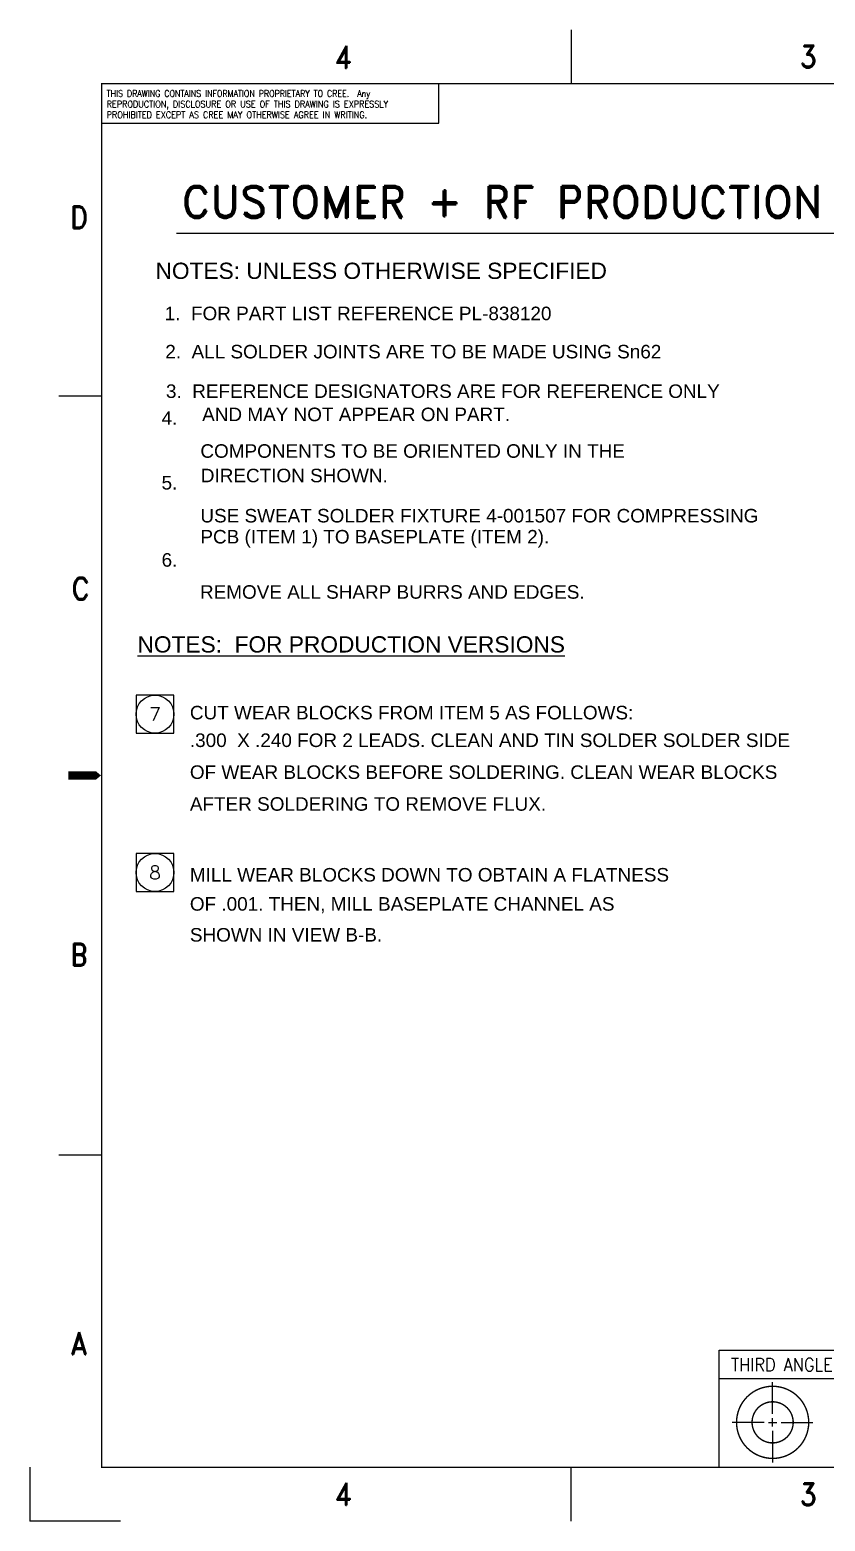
# Model space of a CAD drawing. Header units: inches. Extents: x 10.9 to 26.7, y -6.2 to 5.6.
# Drawn here: x 10.89 to 13.83, y 0.09 to 5.6 of the extents above; entities that cross this region are included whole.
import ezdxf
from ezdxf.enums import TextEntityAlignment as Align

# ---------------------------------------------------------------- set-up
doc = ezdxf.new("R2010")
doc.units = ezdxf.units.IN
doc.header["$MEASUREMENT"] = 0
doc.layers.add('BORDER', color=9, linetype='Continuous')
doc.layers.add('TEXT', color=7, linetype='Continuous')
doc.layers.add('DIM', color=1, linetype='Continuous', plot=False)
doc.styles.add('DATE', font='ROMANS.SHX', dxfattribs={"width": 0.55})
doc.styles.add('NAME', font='ROMANS.shx', dxfattribs={"width": 0.6})
doc.styles.add('ROMAND', font='romand.shx')
doc.styles.add('ROMANS', font='romans.shx')
doc.styles.get("Standard").update_dxf_attribs({"font": 'ARIALUNI.TTF', "height": 0.025})

# ---------------------------------------------------------------- blocks, each defined once
blk = doc.blocks.new('block_template(1)_2000')
at = {"layer": 'BORDER'}
for p, q in [((-2.03722, -0.12402), (-2.03722, -0.14854)), ((-2.09738, -0.1665), (-2.09738, -0.14854)), ((-2.25091, -0.1665), (-2.09738, -0.1665)), ((-2.2704, -0.29068), (-2.25091, -0.29068)), ((-2.25091, -0.63661), (-2.2704, -0.63661)), ((-1.9455, -0.75442), (-1.9455, -0.73991)), ((-1.94934, -0.75826), (-1.96385, -0.75826)), ((-1.94742, -0.75826), (-1.94358, -0.75826)), ((-1.9455, -0.76018), (-1.9455, -0.75634)), ((-1.94166, -0.75826), (-1.92715, -0.75826)), ((-1.9455, -0.7621), (-1.9455, -0.77661)), ((-2.03722, -0.80327), (-2.03722, -0.77875))]:
    blk.add_line(p, q, dxfattribs=at)
for points, const_width in [([(-1.3951, -0.14854), (-2.25091, -0.14854), (-2.25091, -0.77875), (-1.3951, -0.77875)], 0.00061), ([(-1.9455, -0.74183), (-1.94711, -0.74191), (-1.94871, -0.74215), (-1.95027, -0.74254), (-1.95179, -0.74308), (-1.95324, -0.74377), (-1.95463, -0.7446), (-1.95592, -0.74556), (-1.95712, -0.74664), (-1.9582, -0.74784), (-1.95916, -0.74913), (-1.95999, -0.75052), (-1.96068, -0.75197), (-1.96122, -0.75349), (-1.96161, -0.75506), (-1.96185, -0.75665), (-1.96193, -0.75826), (-1.96185, -0.75987), (-1.96161, -0.76147), (-1.96122, -0.76303), (-1.96068, -0.76455), (-1.95999, -0.76601), (-1.95916, -0.76739), (-1.9582, -0.76868), (-1.95712, -0.76988), (-1.95592, -0.77096), (-1.95463, -0.77192), (-1.95324, -0.77275), (-1.95179, -0.77344), (-1.95027, -0.77398), (-1.94871, -0.77437), (-1.94711, -0.77461), (-1.9455, -0.77469), (-1.94389, -0.77461), (-1.9423, -0.77437), (-1.94073, -0.77398), (-1.93921, -0.77344), (-1.93776, -0.77275), (-1.93637, -0.77192), (-1.93508, -0.77096), (-1.93388, -0.76988), (-1.9328, -0.76868), (-1.93184, -0.76739), (-1.93101, -0.76601), (-1.93032, -0.76455), (-1.92978, -0.76303), (-1.92939, -0.76147), (-1.92915, -0.75987), (-1.92907, -0.75826), (-1.92915, -0.75665), (-1.92939, -0.75506), (-1.92978, -0.75349), (-1.93032, -0.75197), (-1.93101, -0.75052), (-1.93184, -0.74913), (-1.9328, -0.74784), (-1.93388, -0.74664), (-1.93508, -0.74556), (-1.93637, -0.7446), (-1.93776, -0.74377), (-1.93921, -0.74308), (-1.94073, -0.74254), (-1.9423, -0.74215), (-1.94389, -0.74191)], 0.00064), ([(-1.9455, -0.7489), (-1.94642, -0.74894), (-1.94733, -0.74908), (-1.94822, -0.7493), (-1.94908, -0.74961), (-1.94991, -0.75), (-1.9507, -0.75048), (-1.95144, -0.75102), (-1.95212, -0.75164), (-1.95274, -0.75232), (-1.95328, -0.75306), (-1.95376, -0.75385), (-1.95415, -0.75468), (-1.95446, -0.75554), (-1.95468, -0.75644), (-1.95482, -0.75734), (-1.95486, -0.75826), (-1.95482, -0.75918), (-1.95468, -0.76009), (-1.95446, -0.76098), (-1.95415, -0.76184), (-1.95376, -0.76267), (-1.95328, -0.76346), (-1.95274, -0.7642), (-1.95212, -0.76488), (-1.95144, -0.7655), (-1.9507, -0.76605), (-1.94991, -0.76652), (-1.94908, -0.76691), (-1.94822, -0.76722), (-1.94733, -0.76744), (-1.94642, -0.76758), (-1.9455, -0.76762), (-1.94458, -0.76758), (-1.94367, -0.76744), (-1.94278, -0.76722), (-1.94192, -0.76691), (-1.94109, -0.76652), (-1.9403, -0.76605), (-1.93956, -0.7655), (-1.93888, -0.76488), (-1.93826, -0.7642), (-1.93772, -0.76346), (-1.93724, -0.76267), (-1.93685, -0.76184), (-1.93654, -0.76098), (-1.93632, -0.76009), (-1.93618, -0.75918), (-1.93614, -0.75826), (-1.93618, -0.75734), (-1.93632, -0.75644), (-1.93654, -0.75554), (-1.93685, -0.75468), (-1.93724, -0.75385), (-1.93772, -0.75306), (-1.93826, -0.75232), (-1.93888, -0.75164), (-1.93956, -0.75102), (-1.9403, -0.75048), (-1.94109, -0.75), (-1.94192, -0.74961), (-1.94278, -0.7493), (-1.94367, -0.74908), (-1.94458, -0.74894)], 0.00064)]:
    blk.add_lwpolyline(points, close=True, dxfattribs=dict(at, const_width=const_width))
blk.add_lwpolyline([(-2.25125, -0.46364, 0, 0.0127, 0), (-2.25886, -0.46364, 0.00383, 0.00383, 0), (-2.26607, -0.46364, 0.00383, 0.00383, 0)], format="xyseb", dxfattribs=at)
at = {"layer": 'BORDER', "const_width": 0.00064}
for points in [[(-1.96989, -0.72528), (-1.96989, -0.77875)], [(-1.85378, -0.72545), (-1.96989, -0.72545)], [(-1.85378, -0.73832), (-1.96989, -0.73832)], [(-1.96989, -0.77875), (-1.85378, -0.77875)]]:
    blk.add_lwpolyline(points, dxfattribs=at)
at = {"layer": 'DEFPOINTS'}
for p in [(-2.28362, -0.77875), (-2.2423, -0.80327)]:
    blk.add_line(p, (-2.28362, -0.80327), dxfattribs=at)
at = {"layer": 'BORDER', "style": 'ROMAND'}
for s, height, width, p in [('4', 0.01017, 0.9, (-2.14495, -0.14153)), ('3', 0.01017, 0.9, (-1.93315, -0.14129)), ('THIS DRAWING CONTAINS INFORMATION PROPRIETARY TO CREE.  Any ', 0.0029847, 0.88, (-2.24865, -0.15453)), ('REPRODUCTION, DISCLOSURE OR USE OF THIS DRAWING IS EXPRESSLY', 0.0029847, 0.9, (-2.24865, -0.15936)), ('PROHIBITED EXCEPT AS CREE MAY OTHERWISE AGREE IN WRITING.', 0.0029847, 0.9, (-2.24865, -0.1642)), ('D', 0.01017, 0.9, (-2.26528, -0.21452)), ('C', 0.01017, 0.9, (-2.26464, -0.38362)), ('B', 0.01017, 0.9, (-2.26515, -0.55038)), ('A', 0.01017, 0.9, (-2.26515, -0.72735)), ('THIRD ANGLE PROJECTION', 0.0059694, 0.9, (-1.96442, -0.73498)), ('4', 0.01017, 0.9, (-2.14495, -0.79594)), ('3', 0.01017, 0.9, (-1.93315, -0.79616))]:
    blk.add_text(s, height=height, dxfattribs=dict(at, width=width)).set_placement(p)
at = {"layer": 'TEXT'}
for tag, height, style, p in [('REVBL', 0.00533, 'ROMANS', (-1.66436, -0.17826)), ('SFINISH', 0.00269, 'ROMANS', (-1.67501, -0.71093)), ('TITLE1', 0.00665, 'ROMAND', (-1.48586, -0.73643)), ('TITLE2', 0.00665, 'ROMAND', (-1.48586, -0.74709)), ('REV.', 0.00665, 'ROMAND', (-1.40325, -0.76575))]:
    blk.add_attdef(tag, text='', height=height, dxfattribs=dict(at, style=style)).set_placement(p, align=Align.CENTER)
for tag, p, height, style in [('DESCRIPTION', (-1.65103, -0.17826), 0.00533, 'ROMANS'), ('FTOL', (-1.73917, -0.72575), 0.00269, 'ROMANS'), ('DTOL2', (-1.70083, -0.72575), 0.00269, 'ROMANS'), ('ATOL', (-1.67755, -0.72575), 0.00269, 'ROMANS'), ('DTOL3', (-1.70083, -0.72989), 0.00269, 'ROMANS'), ('DRWNO', (-1.48566, -0.76575), 0.00665, 'ROMAND'), ('SCALE', (-1.53667, -0.77549), 0.00426, 'ROMANS'), ('SHTNO', (-1.44224, -0.77562), 0.00426, 'ROMANS')]:
    blk.add_attdef(tag, p, '', height=height, dxfattribs=dict(at, style=style))
for tag, p, style, width in [('DWNBY', (-1.65587, -0.73568), 'NAME', 0.6), ('DDATE', (-1.60794, -0.73568), 'DATE', 0.55), ('CHKBY', (-1.65587, -0.74619), 'NAME', 0.6), ('CDATE', (-1.60794, -0.74619), 'DATE', 0.55), ('ENGBY', (-1.65587, -0.7567), 'NAME', 0.6), ('EDATE', (-1.60794, -0.7567), 'DATE', 0.55), ('QABY', (-1.65587, -0.76721), 'NAME', 0.6), ('QDATE', (-1.60794, -0.76721), 'DATE', 0.55), ('MFGBY', (-1.65587, -0.77772), 'NAME', 0.6), ('MDATE', (-1.60794, -0.77772), 'DATE', 0.55)]:
    blk.add_attdef(tag, p, '', height=0.00533, dxfattribs=dict(at, style=style, width=width))
blk = doc.blocks.new('NOTESYM')
blk.add_lwpolyline([(-0.175, 0.175), (-0.175, -0.175), (0.175, -0.175), (0.175, 0.175)], close=True)
blk.add_circle((0, 0), 0.175)
at = {"style": 'ROMANS'}
blk.add_attdef('NUM', text='', height=0.125, dxfattribs=at).set_placement((0, 0), align=Align.MIDDLE)

msp = doc.modelspace()

# ---------------------------------------------------------------- linework, layer by layer
at = {"layer": 'DIM'}
msp.add_line((11.4351, 4.852), (15.0608, 4.852), dxfattribs=at)

# ---------------------------------------------------------------- block references
at = {"xscale": 8.112734285119464, "yscale": 8.112734285119465, "zscale": 8.112734285119464}
msp.add_blockref('block_template(1)_2000', (29.4196, 6.6098), dxfattribs=at)
at = {"layer": 'TEXT', "xscale": 0.3999999999999986, "yscale": 0.3999999999999986}
for p, zscale, values in [((11.3555, 3.0749), 0.5, {'NUM': '7'}), ((11.3555, 2.4899), 0.4, {'NUM': '8'})]:
    msp.add_blockref('NOTESYM', p, dxfattribs=dict(at, zscale=zscale)).add_auto_attribs(values)

# ---------------------------------------------------------------- texts
at = {"layer": 'DIM', "linetype": 'Continuous', "style": 'ROMAND'}
msp.add_text('CUSTOMER + RF PRODUCTION VERSION', height=0.117, dxfattribs=at).set_placement((11.4544, 4.9095))
at = {"layer": 'TEXT'}
for s, height, p in [('NOTES: UNLESS OTHERWISE SPECIFIED', 0.06, (11.3573, 4.6832)), ('1.  FOR PART LIST REFERENCE PL-838120', 0.05, (11.3912, 4.5307)), ('2.  ALL SOLDER JOINTS ARE TO BE MADE USING Sn62', 0.05, (11.3933, 4.3895)), ('3.  REFERENCE DESIGNATORS ARE FOR REFERENCE ONLY', 0.05, (11.3958, 4.2434)), ('4.', 0.05, (11.3797, 4.1441)), ('  AND MAY NOT APPEAR ON PART.', 0.05, (11.4907, 4.1576)), ('COMPONENTS TO BE ORIENTED ONLY IN THE', 0.05, (11.523, 4.0223)), ('DIRECTION SHOWN.', 0.05, (11.5246, 3.9318)), ('5.', 0.05, (11.3797, 3.9051)), ('USE SWEAT SOLDER FIXTURE 4-001507 FOR COMPRESSING', 0.05, (11.523, 3.7833)), ('PCB (ITEM 1) TO BASEPLATE (ITEM 2).', 0.05, (11.523, 3.7056)), ('6.', 0.05, (11.3797, 3.6199)), ('REMOVE ALL SHARP BURRS AND EDGES.', 0.05, (11.5216, 3.5015)), ('%%UNOTES:  FOR PRODUCTION VERSIONS', 0.06, (11.2908, 3.3028)), ('CUT WEAR BLOCKS FROM ITEM 5 AS FOLLOWS:', 0.05, (11.4842, 3.0557)), ('.300  X .240 FOR 2 LEADS. CLEAN AND TIN SOLDER SOLDER SIDE', 0.05, (11.4842, 2.9536)), ('OF WEAR BLOCKS BEFORE SOLDERING. CLEAN WEAR BLOCKS', 0.05, (11.4842, 2.8358)), ('AFTER SOLDERING TO REMOVE FLUX.', 0.05, (11.4842, 2.7181)), ('MILL WEAR BLOCKS DOWN TO OBTAIN A FLATNESS', 0.05, (11.4842, 2.4565)), ('OF .001. THEN, MILL BASEPLATE CHANNEL AS', 0.05, (11.4842, 2.3489)), ('SHOWN IN VIEW B-B.', 0.05, (11.4842, 2.2347))]:
    msp.add_text(s, height=height, dxfattribs=at).set_placement(p)

doc.saveas('drawing.dxf')
